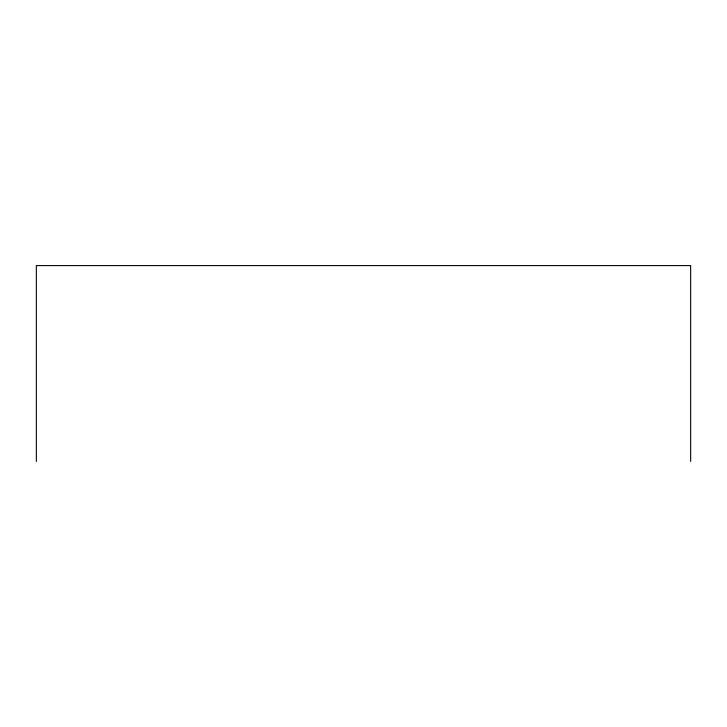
<?xml version="1.0" encoding="UTF-8"?>
<svg xmlns="http://www.w3.org/2000/svg" width="727" height="727" viewBox="0 0 727 727"><rect width="100%" height="100%" fill="white"/><g stroke="black" fill="none" stroke-linecap="round" stroke-linejoin="round"><path stroke-width="1.09" d="M690.65 461.409L690.65 265.591L36.35 265.591L36.35 461.409"/></g></svg>
